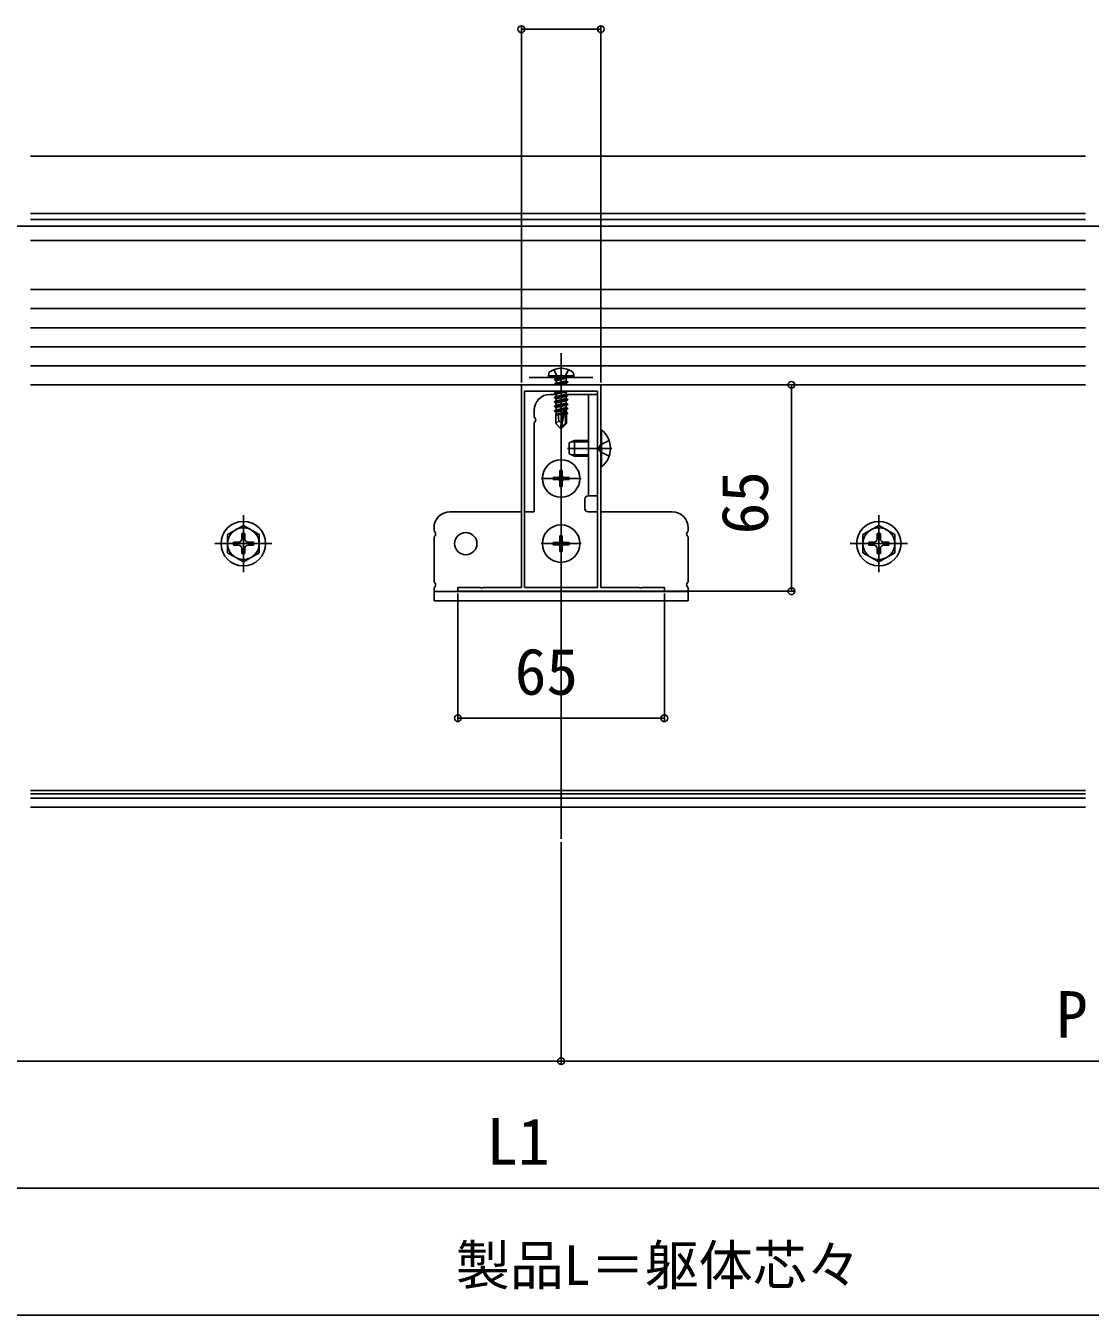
# Model space of a CAD drawing. Units: millimetres, scale not verified. Extents: x -875 to 875, y -1304 to 1296.
# Drawn here: x -110.5 to 224.5, y 224.3 to 630.4 of the extents above; entities that cross this region are included whole.
import ezdxf
from ezdxf.enums import TextEntityAlignment as Align

# ---------------------------------------------------------------- set-up
doc = ezdxf.new("R2010")
doc.units = ezdxf.units.MM
doc.header["$LTSCALE"] = 8
for name, color, linetype in [('0-3_YKK_11', 7, 'Continuous'), ('0-4_YKK_12', 2, 'Continuous'), ('0-5_YKK_13', 4, 'Continuous'), ('0-6_YKK_D', 6, 'Continuous')]:
    doc.layers.add(name, color=color, linetype=linetype)
doc.styles.add('ＭＳ ゴシック', font='')
doc.styles.get('ＭＳ ゴシック').set_extended_font_data('MS Gothic')

msp = doc.modelspace()

# ---------------------------------------------------------------- linework, layer by layer
at = {"layer": '0-3_YKK_11'}
for points in [[(90.5, 452.299), (25.5, 452.299), (25.5, 453.499), (32.542, 453.499), (32.725, 453.379), (33.275, 453.379), (33.458, 453.499), (45.5, 453.499), (45.5, 517.299), (57.542, 517.299), (57.725, 517.179), (58.275, 517.179), (58.458, 517.299), (70.5, 517.299), (70.5, 453.499), (82.542, 453.499), (82.725, 453.379), (83.275, 453.379), (83.458, 453.499), (90.5, 453.499)], [(46.5, 515.299), (46.5, 453.499), (69.5, 453.499), (69.5, 515.299)]]:
    msp.add_lwpolyline(points, close=True, dxfattribs=at)
at = {"layer": '0-4_YKK_12'}
for p, q in [((223, 589.3), (-109, 589.3)), ((223, 571.3), (-109, 571.3)), ((223, 569.348), (-109, 569.348)), ((846.5, 567.3), (-803, 567.3)), ((223, 562.8), (-109, 562.8)), ((58, 527.299), (58, 374.3)), ((223, 389.5), (-109, 389.5)), ((223, 388.5), (-109, 388.5)), ((223, 387.1), (-109, 387.1)), ((223, 384.3), (-109, 384.3))]:
    msp.add_line(p, q, dxfattribs=at)
at = {"layer": '0-5_YKK_13'}
for p, q in [((223, 562.8), (-109, 562.8)), ((223, 547.3), (-109, 547.3)), ((223, 547.3), (-109, 547.3)), ((223, 541.3), (-109, 541.3)), ((223, 535.3), (-109, 535.3)), ((223, 529.3), (-109, 529.3)), ((223, 523.3), (-109, 523.3)), ((54, 520.1), (54.141, 520.902)), ((62, 520.1), (54, 520.1)), ((54, 520.1), (54.088, 519.6)), ((58, 523.5), (58, 502.6)), ((62, 520.1), (61.859, 520.902)), ((62, 520.1), (61.912, 519.6)), ((223, 517.3), (-109, 517.3)), ((48, 519.6), (68, 519.6)), ((61.912, 519.6), (54.088, 519.6)), ((55.9, 518.95), (59.5, 519.55)), ((59.5, 519.45), (55.9, 518.85)), ((55.9, 518.95), (56.45, 519.268)), ((55.9, 518.95), (55.9, 518.85)), ((55.9, 518.95), (55.9, 518.85)), ((55.9, 518.85), (56.45, 518.532)), ((55.9, 517.55), (60.1, 518.25)), ((60.1, 518.15), (55.9, 517.45)), ((55.9, 517.55), (56.45, 517.868)), ((55.9, 517.55), (55.9, 517.45)), ((55.9, 517.45), (56.16, 517.3)), ((59.5, 519.55), (56.45, 519.268)), ((56.45, 518.532), (59.5, 519.45)), ((56.45, 519.4), (56.45, 519.268)), ((59.55, 518.568), (56.45, 517.868)), ((56.45, 518.532), (56.45, 517.868)), ((59.55, 517.832), (57.192, 517.3)), ((59.5, 519.55), (59.5, 519.45)), ((59.55, 519.4), (59.55, 518.568)), ((60.1, 518.25), (59.55, 518.568)), ((60.1, 518.15), (59.55, 517.832)), ((59.55, 517.832), (59.55, 517.3)), ((60.1, 518.25), (60.1, 518.15)), ((54.5, 514.299), (56.33, 514.299)), ((59.791, 515.299), (55.9, 514.65)), ((55.9, 514.75), (59.191, 515.299)), ((55.9, 514.75), (56.45, 515.068)), ((55.9, 514.75), (55.9, 514.65)), ((55.9, 514.65), (56.45, 514.332)), ((55.9, 513.35), (60.1, 514.05)), ((60.1, 513.95), (55.9, 513.25)), ((55.9, 513.35), (56.45, 513.668)), ((55.9, 513.35), (55.9, 513.25)), ((55.9, 513.25), (56.45, 512.932)), ((55.9, 511.95), (60.1, 512.65)), ((60.1, 512.55), (55.9, 511.85)), ((55.9, 511.95), (56.45, 512.268)), ((55.9, 511.95), (55.9, 511.85)), ((55.9, 511.85), (56.45, 511.532)), ((57.473, 515.299), (56.45, 515.068)), ((56.45, 515.299), (56.45, 515.068)), ((59.55, 514.368), (56.45, 513.668)), ((56.45, 514.332), (56.45, 513.668)), ((59.55, 512.968), (56.45, 512.268)), ((56.45, 512.932), (56.45, 512.268)), ((59.55, 515.032), (59.55, 514.368)), ((60.1, 514.05), (59.55, 514.368)), ((59.55, 514.299), (69.5, 514.299)), ((59.55, 513.632), (59.55, 512.968)), ((60.1, 512.65), (59.55, 512.968)), ((59.55, 512.232), (59.55, 511.568)), ((60.1, 514.05), (60.1, 513.95)), ((60.1, 512.65), (60.1, 512.55)), ((66.6, 514.299), (66.6, 482.299)), ((69.5, 514.299), (69.5, 482.299)), ((49.5, 507.165), (49.5, 509.299)), ((55.9, 510.55), (60.1, 511.25)), ((60.1, 511.15), (55.9, 510.45)), ((55.9, 510.55), (56.45, 510.868)), ((55.9, 510.55), (55.9, 510.45)), ((55.9, 510.45), (56.45, 510.132)), ((55.9, 509.15), (58.926, 509.654)), ((58.898, 509.55), (55.9, 509.05)), ((55.9, 509.15), (56.45, 509.468)), ((55.9, 509.15), (55.9, 509.05)), ((55.9, 509.05), (56.45, 508.732)), ((56.3, 508), (56.45, 508.068)), ((56.3, 508), (56.3, 505.15)), ((58.576, 508), (56.3, 508)), ((59.55, 511.568), (56.45, 510.868)), ((56.45, 511.532), (56.45, 510.868)), ((59.55, 510.168), (56.45, 509.468)), ((56.45, 510.132), (56.45, 509.468)), ((58.84, 509.272), (56.45, 508.732)), ((56.45, 508.732), (56.45, 508.068)), ((58.695, 508.575), (56.45, 508.068)), ((58.635, 508.283), (56.917, 508)), ((58.91, 509.607), (58, 505.222)), ((59.332, 509.723), (58.15, 504.024)), ((58.58, 508.016), (58.496, 508)), ((59.332, 509.722), (60.1, 509.85)), ((60.1, 509.75), (59.387, 509.631)), ((59.55, 508.768), (59.397, 508.733)), ((59.4, 509.552), (59.4, 505.274)), ((60, 508.508), (59.4, 508.409)), ((60, 508.292), (59.4, 508.176)), ((59.7, 508), (59.4, 508)), ((60.1, 511.25), (59.55, 511.568)), ((59.55, 510.832), (59.55, 510.168)), ((60.1, 509.85), (59.55, 510.168)), ((59.55, 509.432), (59.55, 508.768)), ((60, 508.508), (59.55, 508.768)), ((60, 508.292), (59.7, 508.119)), ((59.7, 508.119), (59.7, 505.15)), ((60, 508.508), (60, 508.292)), ((60.1, 511.25), (60.1, 511.15)), ((60.1, 509.85), (60.1, 509.75)), ((49.5, 477.299), (49.5, 505.433)), ((57.257, 505.953), (56.3, 505.15)), ((57.85, 503.6), (56.3, 505.15)), ((58, 505.222), (57.85, 503.6)), ((57.85, 503.6), (58.15, 503.6)), ((58, 505.222), (58, 503.6)), ((59.4, 505.274), (58.15, 504.024)), ((58.15, 503.6), (59.7, 505.15)), ((58.15, 504.024), (58.15, 503.6)), ((59.7, 505.15), (59.4, 505.274)), ((60.5, 498.999), (62.2, 499.799)), ((66.6, 499.799), (62.2, 499.799)), ((62.2, 494.799), (62.2, 499.799)), ((73.083, 499.799), (70.365, 498.444)), ((70.5, 503.199), (70.5, 491.399)), ((70.748, 503.199), (70.5, 503.199)), ((70.748, 491.399), (70.748, 503.199)), ((74, 497.299), (60, 497.299)), ((60.5, 495.599), (60.5, 498.999)), ((62.2, 494.799), (60.5, 495.599)), ((66.6, 499.366), (61.28, 499.366)), ((69.756, 497.299), (70.365, 498.444)), ((69.756, 497.299), (70.365, 496.154)), ((73.083, 494.799), (70.365, 496.154)), ((58, 481.5), (58, 494.1)), ((66.6, 495.232), (61.28, 495.232)), ((66.6, 494.799), (62.2, 494.799)), ((70.748, 491.399), (70.5, 491.399)), ((51.7, 487.8), (64.3, 487.8)), ((55.5, 488.15), (55.5, 487.45)), ((55.5, 488.15), (57.15, 488.15)), ((55.5, 487.45), (57.15, 487.45)), ((57.65, 490.3), (58.35, 490.3)), ((57.65, 490.3), (57.65, 488.65)), ((58.35, 490.3), (58.35, 488.65)), ((58.85, 488.15), (60.5, 488.15)), ((58.85, 487.45), (60.5, 487.45)), ((60.5, 488.15), (60.5, 487.45)), ((57.65, 486.95), (57.65, 485.3)), ((57.65, 485.3), (58.35, 485.3)), ((58.35, 486.95), (58.35, 485.3)), ((65.5, 481.299), (65.5, 478.299)), ((69.5, 482.299), (66.5, 482.299)), ((-42, 458.3), (-42, 476.3)), ((23, 477.299), (45.5, 477.299)), ((46.5, 477.299), (49.5, 477.299)), ((69.5, 477.299), (66.5, 477.299)), ((70.5, 477.299), (93, 477.299)), ((158, 458.3), (158, 476.3)), ((-42, 473.05), (-47, 470.163)), ((-42, 473.05), (-37, 470.163)), ((18, 471.165), (18, 472.299)), ((58, 461), (58, 473.6)), ((98, 472.299), (98, 471.165)), ((158, 473.05), (153, 470.163)), ((158, 473.05), (163, 470.163)), ((-51, 467.3), (-33, 467.3)), ((-47, 470.163), (-47, 464.437)), ((-45.15, 467.8), (-43.5, 467.8)), ((-45.15, 467.8), (-45.15, 466.8)), ((-42.5, 470.45), (-42.5, 468.8)), ((-41.5, 470.45), (-42.5, 470.45)), ((-41.5, 470.45), (-41.5, 468.8)), ((-40.5, 467.8), (-38.85, 467.8)), ((-38.85, 466.8), (-38.85, 467.8)), ((-37, 464.437), (-37, 470.163)), ((18, 455.165), (18, 469.433)), ((51.7, 467.3), (64.3, 467.3)), ((55.5, 467.65), (55.5, 466.95)), ((55.5, 467.65), (57.15, 467.65)), ((57.65, 469.8), (58.35, 469.8)), ((57.65, 469.8), (57.65, 468.15)), ((58.35, 469.8), (58.35, 468.15)), ((58.85, 467.65), (60.5, 467.65)), ((60.5, 467.65), (60.5, 466.95)), ((98, 455.165), (98, 469.433)), ((149, 467.3), (167, 467.3)), ((153, 470.163), (153, 464.437)), ((154.85, 467.8), (156.5, 467.8)), ((154.85, 467.8), (154.85, 466.8)), ((157.5, 470.45), (157.5, 468.8)), ((158.5, 470.45), (157.5, 470.45)), ((158.5, 470.45), (158.5, 468.8)), ((159.5, 467.8), (161.15, 467.8)), ((161.15, 466.8), (161.15, 467.8)), ((163, 464.437), (163, 470.163)), ((-42, 461.55), (-47, 464.437)), ((-45.15, 466.8), (-43.5, 466.8)), ((-42.5, 465.8), (-42.5, 464.15)), ((-42.5, 464.15), (-41.5, 464.15)), ((-42, 461.55), (-37, 464.437)), ((-41.5, 465.8), (-41.5, 464.15)), ((-40.5, 466.8), (-38.85, 466.8)), ((55.5, 466.95), (57.15, 466.95)), ((57.65, 466.45), (57.65, 464.8)), ((57.65, 464.8), (58.35, 464.8)), ((58.35, 466.45), (58.35, 464.8)), ((58.85, 466.95), (60.5, 466.95)), ((158, 461.55), (153, 464.437)), ((154.85, 466.8), (156.5, 466.8)), ((157.5, 465.8), (157.5, 464.15)), ((157.5, 464.15), (158.5, 464.15)), ((158, 461.55), (163, 464.437)), ((158.5, 465.8), (158.5, 464.15)), ((159.5, 466.8), (161.15, 466.8)), ((18, 449.3), (18, 453.433)), ((18, 452.2), (98, 452.2)), ((98, 449.3), (98, 453.433)), ((18, 449.3), (98, 449.3))]:
    msp.add_line(p, q, dxfattribs=at)
for points in [[(55.7, 522.079), (56.855, 519.763), (58, 519.154)], [(60.3, 522.079), (59.145, 519.763), (58, 519.154)], [(60.011, 515.299), (59.55, 515.032), (56.45, 514.332)], [(60.1, 513.95), (59.55, 513.632), (56.45, 512.932)], [(60.1, 512.55), (59.55, 512.232), (56.45, 511.532)], [(60.1, 511.15), (59.55, 510.832), (56.45, 510.132)], [(58, 505.222), (57.257, 505.953), (57.1, 508)], [(60.1, 509.75), (59.55, 509.432), (59.4, 509.399)]]:
    msp.add_lwpolyline(points, dxfattribs=at)
for centre, radius in [((58, 487.8), 5.9), ((-42, 467.3), 7), ((-42, 467.3), 5), ((58, 467.3), 5.9), ((158, 467.3), 7), ((158, 467.3), 5), ((28, 467.3), 3.5)]:
    msp.add_circle(centre, radius, dxfattribs=at)
for centre, radius, start, end in [((55.028, 520.746), 0.9, 122.05588, 170), ((58, 516), 6.5, 57.94412, 122.05588), ((60.972, 520.746), 0.9, 10, 57.94412), ((56.25, 519.4), 0.2, 0, 90), ((59.75, 519.4), 0.2, 90, 180), ((54.5, 509.299), 5, 90, 180), ((59.152, 509.552), 0.248, 0, 167.19096), ((49, 506.299), 1, 300, 60), ((65.8, 497.299), 7.7, 309.98312, 50.01688), ((57.15, 488.65), 0.5, 270, 0), ((57.15, 486.95), 0.5, 0, 90), ((58.85, 488.65), 0.5, 180, 270), ((58.85, 486.95), 0.5, 90, 180), ((66.5, 481.299), 1, 90, 180), ((23, 472.299), 5, 90, 180), ((66.5, 478.299), 1, 180, 270), ((93, 472.299), 5, 0, 90), ((17.5, 470.299), 1, 300, 60), ((98.5, 470.299), 1, 120, 240), ((-43.5, 468.8), 1, 270, 0), ((-40.5, 468.8), 1, 180, 270), ((57.15, 468.15), 0.5, 270, 0), ((58.85, 468.15), 0.5, 180, 270), ((156.5, 468.8), 1, 270, 0), ((159.5, 468.8), 1, 180, 270), ((-43.5, 465.8), 1, 0, 90), ((-40.5, 465.8), 1, 90, 180), ((57.15, 466.45), 0.5, 0, 90), ((58.85, 466.45), 0.5, 90, 180), ((156.5, 465.8), 1, 0, 90), ((159.5, 465.8), 1, 90, 180), ((17.5, 454.299), 1, 300, 60), ((98.5, 454.299), 1, 120, 240)]:
    msp.add_arc(centre, radius, start, end, dxfattribs=at)
at = {"layer": '0-6_YKK_D'}
for p, q in [((45.5, 517.999), (45.5, 630.3)), ((70.5, 517.999), (70.5, 630.3)), ((45.5, 629.3), (70.5, 629.3)), ((108, 517.299), (131.5, 517.299)), ((130.5, 452.299), (130.5, 517.299)), ((25.5, 451.599), (25.5, 411.299)), ((90.5, 451.599), (90.5, 411.299)), ((91.2, 452.299), (131.5, 452.299)), ((25.5, 412.299), (90.5, 412.299)), ((58, 373.3), (58, 303.3)), ((58, 373.3), (58, 303.3)), ((-282, 304.3), (58, 304.3)), ((58, 304.3), (388, 304.3)), ((708, 264.3), (-612, 264.3)), ((-612, 224.3), (846.5, 224.3))]:
    msp.add_line(p, q, dxfattribs=at)
for centre in [(45.5, 629.3), (70.5, 629.3), (130.5, 517.299), (130.5, 452.299), (25.5, 412.299), (90.5, 412.299), (58, 304.3), (58, 304.3)]:
    msp.add_circle(centre, 1.075, dxfattribs=at)

# ---------------------------------------------------------------- texts
at = {"layer": '0-6_YKK_D', "style": 'ＭＳ ゴシック'}
msp.add_text('65', height=14.66, rotation=90, dxfattribs=at).set_placement((127.5, 470.196), align=Align.BOTTOM_LEFT)
for s, height, p in [('65', 14.66, (43.398, 415.299)), ('P', 14.66, (213.795, 307.3)), ('L1', 14.66, (34.477, 267.3)), ('製品L＝躯体芯々', 12.46, (24.861, 230.101))]:
    msp.add_text(s, height=height, dxfattribs=at).set_placement(p, align=Align.BOTTOM_LEFT)

doc.saveas('drawing.dxf')
